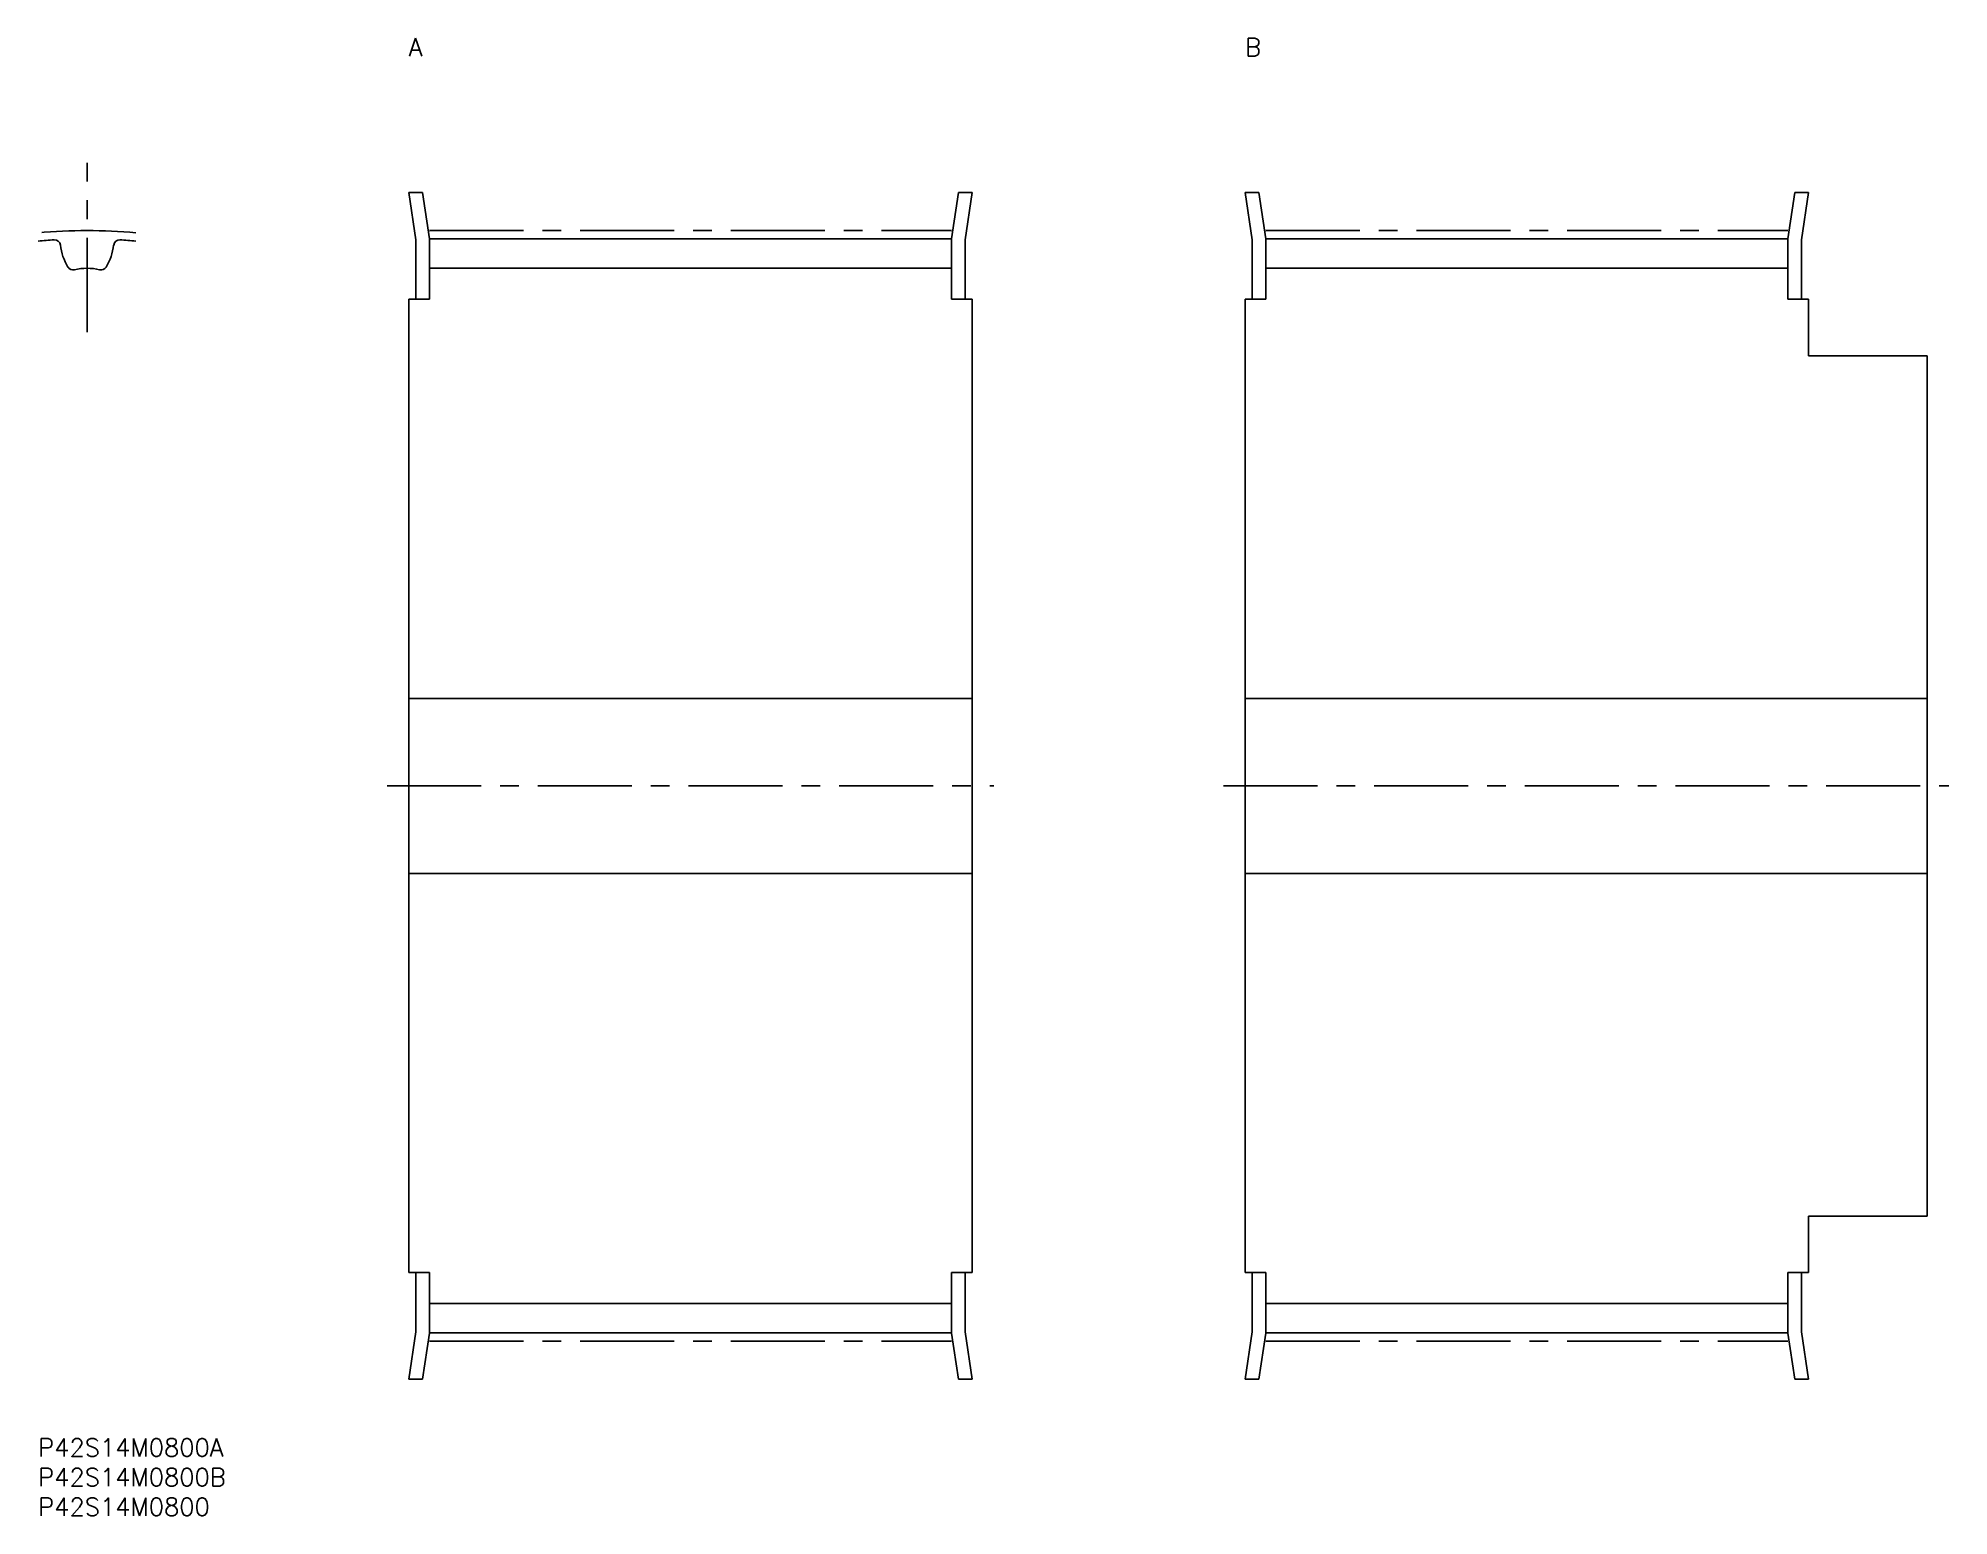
# Model space of a CAD drawing. Extents: x 0 to 322, y -13 to 236.
import ezdxf

# ---------------------------------------------------------------- set-up
doc = ezdxf.new("R2010")
doc.units = 0
doc.header["$LTSCALE"] = 0.5
doc.linetypes.add('CENTER', pattern=[50.8, 31.75, -6.35, 6.35, -6.35])
for name, color, linetype in [('MSM_CENTER', 1, 'CENTER'), ('MSM_CONTINUOUS', 7, 'CONTINUOUS'), ('MSM_PART_NUMBER', 7, 'CONTINUOUS')]:
    doc.layers.add(name, color=color, linetype=linetype)
doc.styles.get("Standard").update_dxf_attribs({"font": 'txt.shx', "height": 3, "bigfont": 'bigfont.shx'})

# ---------------------------------------------------------------- blocks, each defined once
blk = doc.blocks.new('*U32')
at = {"layer": 'MSM_PART_NUMBER'}
blk.add_text('P42S14M0800A', height=3, dxfattribs=at).set_placement((0, -3))
blk = doc.blocks.new('*U33')
at = {"layer": 'MSM_PART_NUMBER'}
blk.add_text('P42S14M0800B', height=3, dxfattribs=at).set_placement((0, -8))
blk = doc.blocks.new('*U34')
at = {"layer": 'MSM_PART_NUMBER'}
blk.add_text('P42S14M0800', height=3, dxfattribs=at).set_placement((0, -13))
blk = doc.blocks.new('*U35')
at = {"layer": 'MSM_PART_NUMBER'}
blk.add_text('A', height=3, dxfattribs=at).set_placement((62.47, 233))
blk = doc.blocks.new('*U36')
at = {"layer": 'MSM_PART_NUMBER'}
blk.add_text('B', height=3, dxfattribs=at).set_placement((203.47, 233))

msp = doc.modelspace()

# ---------------------------------------------------------------- linework, layer by layer
at = {"layer": 'MSM_CENTER'}
for p, q in [((8.23, 186.48), (8.23, 215)), ((65.97, 203.59), (153.97, 203.59)), ((206.97, 203.59), (294.97, 203.59)), ((58.82, 110), (161.12, 110)), ((199.82, 110), (322.12, 110)), ((65.97, 16.41), (153.97, 16.41)), ((206.97, 16.41), (294.97, 16.41))]:
    msp.add_line(p, q, dxfattribs=at)
msp.add_arc((8.23, 110), 93.58, 84.9525, 95.0475, dxfattribs=at)
at = {"layer": 'MSM_CONTINUOUS'}
for p, q in [((64.79, 210), (62.47, 210)), ((62.47, 210), (63.67, 202.03)), ((65.97, 202.2), (64.79, 210)), ((155.14, 210), (153.97, 202.2)), ((157.47, 210), (155.14, 210)), ((156.27, 202.03), (157.47, 210)), ((205.79, 210), (203.47, 210)), ((203.47, 210), (204.67, 202.03)), ((206.97, 202.2), (205.79, 210)), ((296.14, 210), (294.97, 202.2)), ((298.47, 210), (296.14, 210)), ((297.27, 202.03), (298.47, 210)), ((63.67, 202.03), (63.67, 192)), ((65.97, 192), (65.97, 202.2)), ((65.97, 202.19), (153.97, 202.19)), ((153.97, 202.2), (153.97, 192)), ((156.27, 192), (156.27, 202.03)), ((204.67, 202.03), (204.67, 192)), ((206.97, 192), (206.97, 202.2)), ((206.97, 202.19), (294.97, 202.19)), ((294.97, 202.2), (294.97, 192)), ((297.27, 192), (297.27, 202.03)), ((153.97, 197.24), (65.97, 197.24)), ((294.97, 197.24), (206.97, 197.24)), ((62.47, 192), (62.47, 28)), ((65.97, 192), (62.47, 192)), ((157.47, 192), (153.97, 192)), ((157.47, 28), (157.47, 192)), ((203.47, 192), (203.47, 28)), ((206.97, 192), (203.47, 192)), ((298.47, 192), (294.97, 192)), ((298.47, 182.5), (298.47, 192)), ((318.47, 182.5), (298.47, 182.5)), ((318.47, 37.5), (318.47, 182.5)), ((157.47, 124.75), (62.47, 124.75)), ((318.47, 124.75), (203.47, 124.75)), ((62.47, 95.25), (157.47, 95.25)), ((203.47, 95.25), (318.47, 95.25)), ((298.47, 28), (298.47, 37.5)), ((298.47, 37.5), (318.47, 37.5)), ((62.47, 28), (65.97, 28)), ((63.67, 28), (63.67, 17.97)), ((65.97, 17.8), (65.97, 28)), ((153.97, 28), (153.97, 17.8)), ((153.97, 28), (157.47, 28)), ((156.27, 17.97), (156.27, 28)), ((203.47, 28), (206.97, 28)), ((204.67, 28), (204.67, 17.97)), ((206.97, 17.8), (206.97, 28)), ((294.97, 28), (294.97, 17.8)), ((294.97, 28), (298.47, 28)), ((297.27, 17.97), (297.27, 28)), ((65.97, 22.76), (153.97, 22.76)), ((206.97, 22.76), (294.97, 22.76)), ((63.67, 17.97), (62.47, 10)), ((64.79, 10), (65.97, 17.8)), ((65.97, 17.81), (153.97, 17.81)), ((153.97, 17.8), (155.14, 10)), ((157.47, 10), (156.27, 17.97)), ((204.67, 17.97), (203.47, 10)), ((205.79, 10), (206.97, 17.8)), ((206.97, 17.81), (294.97, 17.81)), ((294.97, 17.8), (296.14, 10)), ((298.47, 10), (297.27, 17.97)), ((62.47, 10), (64.79, 10)), ((155.14, 10), (157.47, 10)), ((203.47, 10), (205.79, 10)), ((296.14, 10), (298.47, 10))]:
    msp.add_line(p, q, dxfattribs=at)
for centre, radius, start, end in [((8.23, 110), 92.19, 93.447, 95.1244), ((2.75, 201.02), 1, 6.6235, 93.447), ((12.78, 202.19), 9.1, 186.6235, 211.4746), ((3.68, 202.19), 9.1, 328.5254, 353.3765), ((13.72, 201.02), 1, 86.553, 173.3765), ((8.23, 110), 92.19, 84.8756, 86.553), ((5.88, 197.96), 1, 211.4746, 283.5027), ((8.23, 188.13), 9.1, 76.4973, 103.5027), ((10.59, 197.96), 1, 256.4973, 328.5254)]:
    msp.add_arc(centre, radius, start, end, dxfattribs=at)

# ---------------------------------------------------------------- block references
for name in ['*U35', '*U36', '*U32', '*U33', '*U34']:
    msp.add_blockref(name, (0, 0), dxfattribs=at)

doc.saveas('drawing.dxf')
